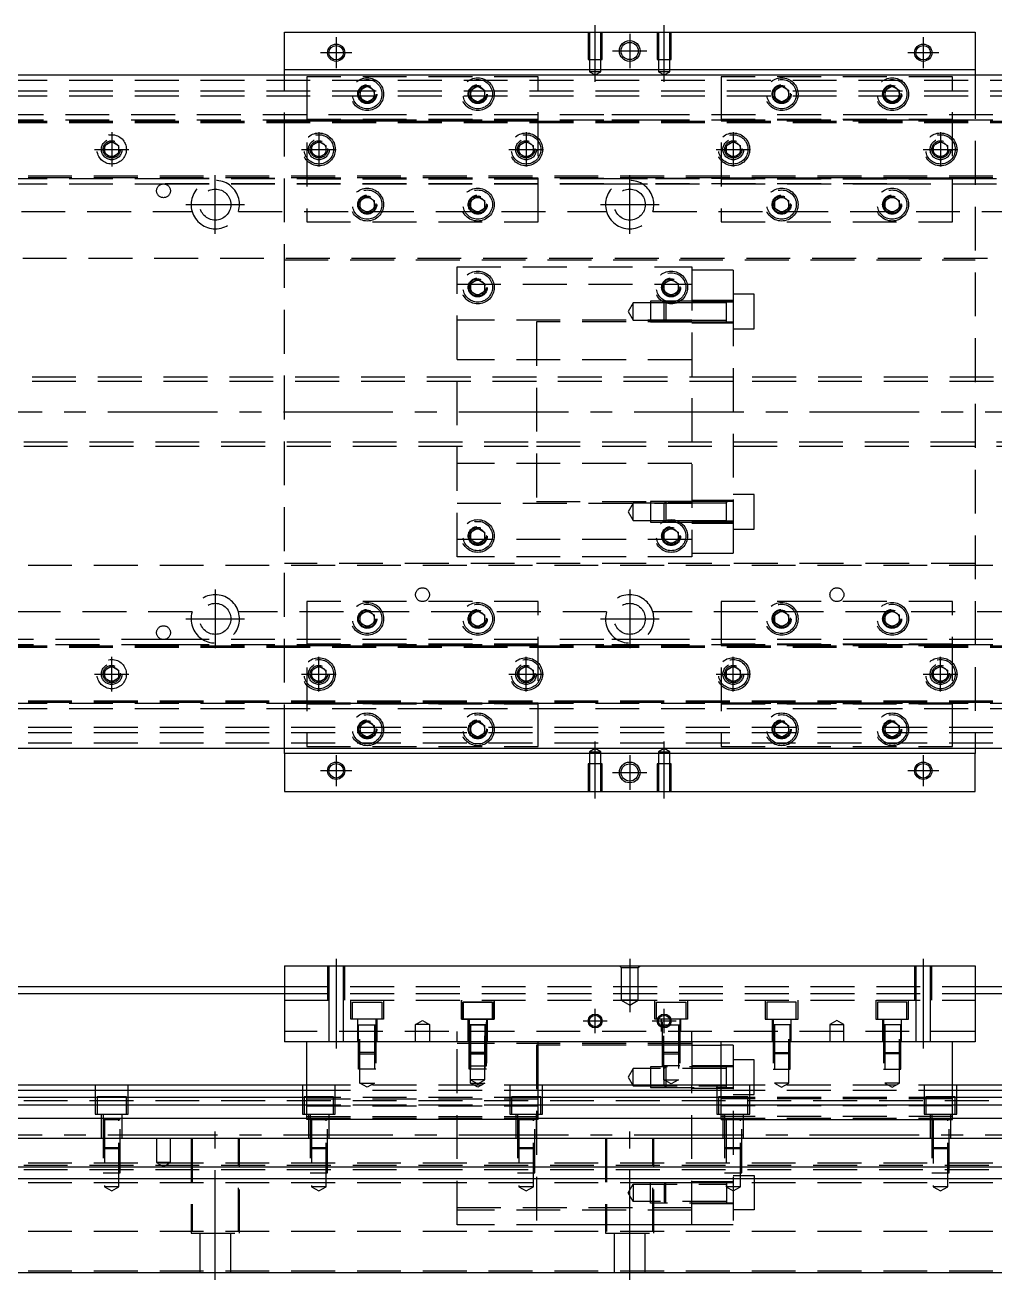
# Model space of a CAD drawing. Extents: x -29 to 1059, y -316 to 112.
# Drawn here: x 251.9 to 532.8, y -251.5 to 112 of the extents above; entities that cross this region are included whole.
import ezdxf

# ---------------------------------------------------------------- set-up
doc = ezdxf.new("R2010")
doc.units = 0
doc.linetypes.add('CENTER', pattern=[50.8, 31.75, -6.35, 6.35, -6.35])
doc.linetypes.add('DASHED', pattern=[19.05, 12.7, -6.35])
doc.layers.get('0').update_dxf_attribs({"linetype": 'CONTINUOUS'})
doc.layers.add('CENTER', color=1, linetype='CENTER')

msp = doc.modelspace()

# ---------------------------------------------------------------- linework, layer by layer
at = {"color": 7, "linetype": 'CONTINUOUS'}
for p, q in [((327, 99), (327, 110)), ((327, 110), (527, 110)), ((527, 110), (527, 99)), ((527, 99), (327, 99)), ((327, 97.5), (327, 99)), ((527, 99), (527, 97.5)), ((851, 97.5), (3, 97.5)), ((3, -97.5), (851, -97.5)), ((327, -99), (327, -97.5)), ((527, -97.5), (527, -99)), ((327, -99), (327, -110)), ((527, -99), (327, -99)), ((527, -110), (527, -99)), ((327, -110), (527, -110)), ((327, -160.49), (327, -182.49)), ((327, -160.49), (527, -160.49)), ((527, -160.49), (527, -182.49)), ((3, -166.49), (327, -166.49)), ((527, -166.49), (851, -166.49)), ((11, -168.49), (327, -168.49)), ((527, -168.49), (843, -168.49)), ((527, -182.49), (327, -182.49)), ((333.5, -204.99), (333.5, -182.49)), ((400.5, -204.99), (400.5, -182.49)), ((445, -182.49), (445, -194.99)), ((445, -183.49), (453.5, -183.49)), ((453.5, -204.99), (453.5, -182.49)), ((520.5, -204.99), (520.5, -182.49)), ((17, -194.99), (333.5, -194.99)), ((400.5, -194.99), (453.5, -194.99)), ((520.5, -194.99), (837, -194.99)), ((17, -196.529608), (333.5, -196.529608)), ((333.5, -198.61154), (17, -198.61154)), ((400.5, -196.529608), (453.5, -196.529608)), ((453.5, -198.61154), (400.5, -198.61154)), ((520.5, -196.529608), (837, -196.529608)), ((837, -198.61154), (520.5, -198.61154)), ((333.5, -200.826666), (17, -200.826666)), ((453.5, -200.826666), (400.5, -200.826666)), ((837, -200.826666), (520.5, -200.826666)), ((17, -204.671934), (333.5, -204.671934)), ((400.5, -204.99), (333.5, -204.99)), ((400.5, -204.671934), (453.5, -204.671934)), ((453.5, -204.99), (520.5, -204.99)), ((520.5, -204.671934), (837, -204.671934)), ((837, -210.49), (17, -210.49)), ((837, -218.79), (17, -218.79)), ((837, -222.19), (17, -222.19)), ((837, -249.49), (17, -249.49))]:
    msp.add_line(p, q, dxfattribs=at)
at = {"color": 3, "linetype": 'DASHED'}
for p, q in [((415.000006, 110), (415.000006, 102)), ((415.35, 110), (415.35, 102)), ((418.65, 102), (418.65, 110)), ((418.999994, 102), (418.999994, 110)), ((435.000006, 110), (435.000006, 102)), ((435.35, 110), (435.35, 102)), ((438.65, 102), (438.65, 110)), ((438.999994, 102), (438.999994, 110)), ((415.000006, 102), (418.999994, 102)), ((415.35, 102), (415.35, 98.5)), ((418.65, 98.5), (418.65, 102)), ((435.000006, 102), (438.999994, 102)), ((435.35, 102), (435.35, 98.5)), ((438.65, 98.5), (438.65, 102)), ((418.65, 98.5), (415.35, 98.5)), ((415.35, 98.5), (417, 97.547372)), ((417, 97.547372), (418.65, 98.5)), ((438.65, 98.5), (435.35, 98.5)), ((435.35, 98.5), (437, 97.547372)), ((437, 97.547372), (438.65, 98.5)), ((17, 96), (837, 96)), ((327, -97.5), (327, 97.5)), ((400.5, 97), (333.5, 97)), ((333.5, 97), (333.5, 55)), ((400.5, 55), (400.5, 97)), ((520.5, 97), (453.5, 97)), ((453.5, 97), (453.5, 55)), ((520.5, 55), (520.5, 97)), ((527, 97.5), (527, -97.5)), ((17, 93), (837, 93)), ((17, 91.5), (837, 91.5)), ((348.5, 92), (348.512884, 92.253488)), ((349, 93.1547), (351, 94.309402)), ((349, 90.8453), (349, 93.1547)), ((351, 94.309402), (353, 93.1547)), ((353, 93.1547), (353, 90.8453)), ((380.5, 92), (380.518502, 92.303588)), ((381, 93.1547), (383, 94.309402)), ((381, 90.8453), (381, 93.1547)), ((383, 94.309402), (385, 93.1547)), ((385, 93.1547), (385, 90.8453)), ((469, 93.1547), (471, 94.309402)), ((469, 90.8453), (469, 93.1547)), ((471, 94.309402), (473, 93.1547)), ((473, 93.1547), (473, 90.8453)), ((473.483582, 92.286038), (473.5, 92)), ((501, 93.1547), (503, 94.309402)), ((501, 90.8453), (501, 93.1547)), ((503, 94.309402), (505, 93.1547)), ((505, 93.1547), (505, 90.8453)), ((505.483582, 92.286038), (505.5, 92)), ((351, 89.690598), (349, 90.8453)), ((353, 90.8453), (351, 89.690598)), ((383, 89.690598), (381, 90.8453)), ((385, 90.8453), (383, 89.690598)), ((471, 89.690598), (469, 90.8453)), ((473, 90.8453), (471, 89.690598)), ((503, 89.690598), (501, 90.8453)), ((505, 90.8453), (503, 89.690598)), ((352.5, 86), (17, 86)), ((352.5, 84.460392), (17, 84.460392)), ((17, 84.204452), (837, 84.204452)), ((17, 84.2), (837, 84.2)), ((17, 83.8), (837, 83.8)), ((400.5, 84.643014), (333.5, 84.643014)), ((333.5, 84.6), (400.5, 84.6)), ((333.5, 84.3), (400.5, 84.3)), ((419.5, 86), (352.5, 86)), ((419.5, 86), (352.5, 86)), ((419.5, 84.460392), (352.5, 84.460392)), ((419.5, 84.460392), (352.5, 84.460392)), ((434.5, 86), (419.5, 86)), ((434.5, 84.460392), (419.5, 84.460392)), ((501.5, 86), (434.5, 86)), ((501.5, 86), (434.5, 86)), ((501.5, 84.460392), (434.5, 84.460392)), ((501.5, 84.460392), (434.5, 84.460392)), ((520.5, 84.643014), (453.5, 84.643014)), ((453.5, 84.6), (520.5, 84.6)), ((453.5, 84.3), (520.5, 84.3)), ((837, 86), (501.5, 86)), ((837, 84.460392), (501.5, 84.460392)), ((275, 77.1547), (277, 78.309402)), ((275, 74.8453), (275, 77.1547)), ((277, 78.309402), (279, 77.1547)), ((279, 77.1547), (279, 74.8453)), ((335, 77.1547), (337, 78.309402)), ((335, 74.8453), (335, 77.1547)), ((337, 78.309402), (339, 77.1547)), ((339, 77.1547), (339, 74.8453)), ((395, 77.1547), (397, 78.309402)), ((395, 74.8453), (395, 77.1547)), ((397, 78.309402), (399, 77.1547)), ((399, 77.1547), (399, 74.8453)), ((455, 77.1547), (457, 78.309402)), ((455, 74.8453), (455, 77.1547)), ((457, 78.309402), (459, 77.1547)), ((459, 77.1547), (459, 74.8453)), ((515, 77.1547), (517, 78.309402)), ((515, 74.8453), (515, 77.1547)), ((517, 78.309402), (519, 77.1547)), ((519, 77.1547), (519, 74.8453)), ((274.5, 76), (274.518502, 76.303588)), ((277, 73.690598), (275, 74.8453)), ((279, 74.8453), (277, 73.690598)), ((337, 73.690598), (335, 74.8453)), ((339, 74.8453), (337, 73.690598)), ((339.483582, 76.286038), (339.5, 76)), ((397, 73.690598), (395, 74.8453)), ((399, 74.8453), (397, 73.690598)), ((399.483582, 76.286038), (399.5, 76)), ((457, 73.690598), (455, 74.8453)), ((459, 74.8453), (457, 73.690598)), ((459.483582, 76.286038), (459.5, 76)), ((514.5, 76), (514.512884, 76.253488)), ((517, 73.690598), (515, 74.8453)), ((519, 74.8453), (517, 73.690598)), ((837, 68.2), (17, 68.2)), ((837, 67.8), (17, 67.8)), ((837, 67.795548), (17, 67.795548)), ((17, 67.539608), (292.5, 67.539608)), ((17, 66), (292.5, 66)), ((419.5, 67.539608), (292.5, 67.539608)), ((292.5, 67.539608), (419.5, 67.539608)), ((419.5, 66), (292.5, 66)), ((292.5, 66), (419.5, 66)), ((400.5, 67.7), (333.5, 67.7)), ((400.5, 67.4), (333.5, 67.4)), ((400.5, 67.356986), (333.5, 67.356986)), ((419.5, 67.539608), (434.5, 67.539608)), ((419.5, 66), (434.5, 66)), ((501.5, 67.539608), (434.5, 67.539608)), ((434.5, 67.539608), (501.5, 67.539608)), ((501.5, 66), (434.5, 66)), ((434.5, 66), (501.5, 66)), ((520.5, 67.7), (453.5, 67.7)), ((520.5, 67.4), (453.5, 67.4)), ((520.5, 67.356986), (453.5, 67.356986)), ((501.5, 67.539608), (837, 67.539608)), ((501.5, 66), (837, 66)), ((349, 61.1547), (351, 62.309402)), ((351, 62.309402), (353, 61.1547)), ((381, 61.1547), (383, 62.309402)), ((383, 62.309402), (385, 61.1547)), ((469, 61.1547), (471, 62.309402)), ((471, 62.309402), (473, 61.1547)), ((501, 61.1547), (503, 62.309402)), ((503, 62.309402), (505, 61.1547)), ((349, 58.8453), (349, 61.1547)), ((351, 57.690598), (349, 58.8453)), ((353, 58.8453), (351, 57.690598)), ((353, 61.1547), (353, 58.8453)), ((353.483582, 60.286038), (353.5, 60)), ((381, 58.8453), (381, 61.1547)), ((383, 57.690598), (381, 58.8453)), ((385, 58.8453), (383, 57.690598)), ((385, 61.1547), (385, 58.8453)), ((385.483582, 60.286038), (385.5, 60)), ((469, 58.8453), (469, 61.1547)), ((471, 57.690598), (469, 58.8453)), ((473, 58.8453), (471, 57.690598)), ((473, 61.1547), (473, 58.8453)), ((473.483582, 60.286038), (473.5, 60)), ((501, 58.8453), (501, 61.1547)), ((503, 57.690598), (501, 58.8453)), ((505, 58.8453), (503, 57.690598)), ((505, 61.1547), (505, 58.8453)), ((505.483582, 60.286038), (505.5, 60)), ((193.708204, 58), (300.291796, 58)), ((313.708204, 58), (420.291796, 58)), ((333.5, 55), (400.5, 55)), ((433.708204, 58), (540.291796, 58)), ((453.5, 55), (520.5, 55)), ((22.640312, 44.5), (837, 44.5)), ((327, 44), (527, 44)), ((377, 42), (445, 42)), ((377, -42), (377, 42)), ((445, 42), (445, -42)), ((457, 41), (445, 41)), ((457, 41), (457, 31.701734)), ((377, 37), (445, 37)), ((381, 37.1547), (383, 38.309402)), ((381, 34.8453), (381, 37.1547)), ((383, 38.309402), (385, 37.1547)), ((385, 37.1547), (385, 34.8453)), ((437, 37.1547), (439, 38.309402)), ((437, 34.8453), (437, 37.1547)), ((439, 38.309402), (441, 37.1547)), ((441, 37.1547), (441, 34.8453)), ((380.5, 36), (380.512884, 36.253488)), ((383, 33.690598), (381, 34.8453)), ((385, 34.8453), (383, 33.690598)), ((439, 33.690598), (437, 34.8453)), ((441, 34.8453), (439, 33.690598)), ((441.483582, 36.286038), (441.5, 36)), ((463, 34.011852), (457, 34.011852)), ((463, 24.011852), (463, 34.011852)), ((428, 31.511852), (426.556624, 29.011852)), ((428, 26.511852), (428, 31.511852)), ((433, 31.511852), (428, 31.511852)), ((433, 32.011846), (433, 26.011856)), ((437.49998, 32.011846), (433, 32.011846)), ((436.99998, 31.511852), (433, 31.511852)), ((437.5, 32.011852), (437, 31.511852)), ((437, 26.511852), (437, 31.511852)), ((445, 31.511852), (437, 31.511852)), ((445, 31.511852), (437, 31.511852)), ((437.5, 32.011852), (437.5, 26.011852)), ((445, 32.011852), (437.5, 32.011852)), ((445, 32.011846), (437.5, 32.011846)), ((457, 32.261852), (445, 32.261852)), ((457, 31.701734), (445, 31.701734)), ((455.005, 32.011852), (445.00002, 32.011852)), ((455, 31.511852), (445.00002, 31.511852)), ((457, 32.011852), (454.995, 32.011852)), ((455, 26.011846), (455, 32.011856)), ((457, 31.701734), (457, -31.701734)), ((445, 26.5), (377, 26.5)), ((400, 26), (400, -26)), ((445, 26), (400, 26)), ((426.556624, 29.011852), (428, 26.511852)), ((428, 26.511852), (433, 26.511852)), ((433, 26.511852), (436.99998, 26.511852)), ((433, 26.011856), (437.49998, 26.011856)), ((437, 26.511852), (445, 26.511852)), ((437, 26.511852), (445, 26.511852)), ((437, 26.511852), (437.5, 26.011852)), ((437.5, 26.011856), (445, 26.011856)), ((437.5, 26.011852), (445, 26.011852)), ((445, 25.761852), (457, 25.761852)), ((445.00002, 26.511852), (455, 26.511852)), ((445.00002, 26.011852), (455.005, 26.011852)), ((454.995, 26.011852), (457, 26.011852)), ((457, 24.011852), (463, 24.011852)), ((445, 15), (377, 15)), ((399.99998, 10), (42, 10)), ((399.99998, 8.75), (42, 8.75)), ((457, 10), (400, 10)), ((457, 9.999994), (400, 9.999994)), ((457, 8.75), (400, 8.75)), ((457, 8.75), (400, 8.75)), ((780.005, 10), (457.00002, 10)), ((780, 8.75), (457.00002, 8.75)), ((42, -8.75), (399.99998, -8.75)), ((42, -10), (399.99998, -10)), ((400, -8.75), (457, -8.75)), ((400, -8.75), (457, -8.75)), ((400, -9.999994), (457, -9.999994)), ((400, -10), (457, -10)), ((457.00002, -8.75), (780, -8.75)), ((457.00002, -10), (780.005, -10)), ((445, -15), (377, -15)), ((463, -24.011852), (457, -24.011852)), ((463, -34.011852), (463, -24.011852)), ((377, -26.5), (445, -26.5)), ((400, -26), (445, -26)), ((428, -26.511852), (426.556624, -29.011852)), ((426.556624, -29.011852), (428, -31.511852)), ((428, -31.511852), (428, -26.511852)), ((433, -26.511852), (428, -26.511852)), ((433, -26.011856), (433, -32.011846)), ((437.49998, -26.011856), (433, -26.011856)), ((436.99998, -26.511852), (433, -26.511852)), ((437.5, -26.011852), (437, -26.511852)), ((437, -31.511852), (437, -26.511852)), ((445, -26.511852), (437, -26.511852)), ((445, -26.511852), (437, -26.511852)), ((437.5, -26.011852), (437.5, -32.011852)), ((445, -26.011852), (437.5, -26.011852)), ((445, -26.011856), (437.5, -26.011856)), ((457, -25.761852), (445, -25.761852)), ((455.005, -26.011852), (445.00002, -26.011852)), ((455, -26.511852), (445.00002, -26.511852)), ((457, -26.011852), (454.995, -26.011852)), ((455, -32.010828), (455, -26.011846)), ((455, -26.361648), (455, -26.011852)), ((455, -26.011852), (455, -26.361648)), ((455, -31.662054), (455, -26.361648)), ((428, -31.511852), (433, -31.511852)), ((433, -31.511852), (436.99998, -31.511852)), ((433, -32.011846), (437.49998, -32.011846)), ((437, -31.511852), (445, -31.511852)), ((437, -31.511852), (445, -31.511852)), ((437, -31.511852), (437.5, -32.011852)), ((437.5, -32.011846), (445, -32.011846)), ((437.5, -32.011852), (445, -32.011852)), ((457, -31.701734), (445, -31.701734)), ((457, -31.701734), (445, -31.701734)), ((445, -32.261852), (457, -32.261852)), ((445.00002, -31.511852), (455, -31.511852)), ((445.00002, -32.011852), (455.005, -32.011852)), ((454.995, -32.011852), (457, -32.011852)), ((455, -32.011852), (455, -31.662054)), ((455, -31.662054), (455, -32.011852)), ((455, -32.011856), (455, -32.010828)), ((457, -31.701734), (457, -41)), ((381, -34.8453), (383, -33.690598)), ((381, -37.1547), (381, -34.8453)), ((383, -33.690598), (385, -34.8453)), ((385, -34.8453), (385, -37.1547)), ((385.483582, -35.713962), (385.5, -36)), ((437, -34.8453), (439, -33.690598)), ((437, -37.1547), (437, -34.8453)), ((439, -33.690598), (441, -34.8453)), ((441, -34.8453), (441, -37.1547)), ((441.483582, -35.713962), (441.5, -36)), ((457, -34.011852), (463, -34.011852)), ((445, -37), (377, -37)), ((383, -38.309402), (381, -37.1547)), ((385, -37.1547), (383, -38.309402)), ((439, -38.309402), (437, -37.1547)), ((441, -37.1547), (439, -38.309402)), ((445, -42), (377, -42)), ((445, -41), (457, -41)), ((837, -44.5), (22.640312, -44.5)), ((527, -44), (327, -44)), ((300.291796, -58), (193.708204, -58)), ((420.291796, -58), (313.708204, -58)), ((333.5, -55), (333.5, -97)), ((400.5, -55), (333.5, -55)), ((349, -58.8453), (351, -57.690598)), ((351, -57.690598), (353, -58.8453)), ((381, -58.8453), (383, -57.690598)), ((383, -57.690598), (385, -58.8453)), ((400.5, -97), (400.5, -55)), ((540.291796, -58), (433.708204, -58)), ((520.5, -55), (453.5, -55)), ((453.5, -55), (453.5, -97)), ((469, -58.8453), (471, -57.690598)), ((471, -57.690598), (473, -58.8453)), ((501, -58.8453), (503, -57.690598)), ((503, -57.690598), (505, -58.8453)), ((520.5, -97), (520.5, -55)), ((348.5, -60), (348.512884, -59.746512)), ((349, -61.1547), (349, -58.8453)), ((351, -62.309402), (349, -61.1547)), ((353, -61.1547), (351, -62.309402)), ((353, -58.8453), (353, -61.1547)), ((381, -61.1547), (381, -58.8453)), ((383, -62.309402), (381, -61.1547)), ((385, -61.1547), (383, -62.309402)), ((385, -58.8453), (385, -61.1547)), ((385.483582, -59.713962), (385.5, -60)), ((469, -61.1547), (469, -58.8453)), ((471, -62.309402), (469, -61.1547)), ((473, -61.1547), (471, -62.309402)), ((473, -58.8453), (473, -61.1547)), ((473.483582, -59.713962), (473.5, -60)), ((500.5, -60), (500.512884, -59.746512)), ((501, -61.1547), (501, -58.8453)), ((503, -62.309402), (501, -61.1547)), ((505, -61.1547), (503, -62.309402)), ((505, -58.8453), (505, -61.1547)), ((292.5, -66), (17, -66)), ((292.5, -67.539608), (17, -67.539608)), ((17, -67.795548), (837, -67.795548)), ((17, -67.8), (837, -67.8)), ((17, -68.2), (837, -68.2)), ((419.5, -66), (292.5, -66)), ((419.5, -66), (292.5, -66)), ((419.5, -67.539608), (292.5, -67.539608)), ((419.5, -67.539608), (292.5, -67.539608)), ((400.5, -67.356986), (333.5, -67.356986)), ((333.5, -67.4), (400.5, -67.4)), ((333.5, -67.7), (400.5, -67.7)), ((434.5, -66), (419.5, -66)), ((434.5, -67.539608), (419.5, -67.539608)), ((501.5, -66), (434.5, -66)), ((501.5, -66), (434.5, -66)), ((501.5, -67.539608), (434.5, -67.539608)), ((501.5, -67.539608), (434.5, -67.539608)), ((520.5, -67.356986), (453.5, -67.356986)), ((453.5, -67.4), (520.5, -67.4)), ((453.5, -67.7), (520.5, -67.7)), ((837, -66), (501.5, -66)), ((837, -67.539608), (501.5, -67.539608)), ((275, -74.8453), (277, -73.690598)), ((275, -77.1547), (275, -74.8453)), ((277, -73.690598), (279, -74.8453)), ((279, -74.8453), (279, -77.1547)), ((279.483582, -75.713962), (279.5, -76)), ((334.5, -76), (334.512884, -75.746512)), ((335, -74.8453), (337, -73.690598)), ((335, -77.1547), (335, -74.8453)), ((337, -73.690598), (339, -74.8453)), ((339, -74.8453), (339, -77.1547)), ((395, -74.8453), (397, -73.690598)), ((395, -77.1547), (395, -74.8453)), ((397, -73.690598), (399, -74.8453)), ((399, -74.8453), (399, -77.1547)), ((399.483582, -75.713962), (399.5, -76)), ((454.5, -76), (454.518502, -75.696412)), ((455, -74.8453), (457, -73.690598)), ((455, -77.1547), (455, -74.8453)), ((457, -73.690598), (459, -74.8453)), ((459, -74.8453), (459, -77.1547)), ((515, -74.8453), (517, -73.690598)), ((515, -77.1547), (515, -74.8453)), ((517, -73.690598), (519, -74.8453)), ((519, -74.8453), (519, -77.1547)), ((519.483582, -75.713962), (519.5, -76)), ((277, -78.309402), (275, -77.1547)), ((279, -77.1547), (277, -78.309402)), ((337, -78.309402), (335, -77.1547)), ((339, -77.1547), (337, -78.309402)), ((397, -78.309402), (395, -77.1547)), ((399, -77.1547), (397, -78.309402)), ((457, -78.309402), (455, -77.1547)), ((459, -77.1547), (457, -78.309402)), ((517, -78.309402), (515, -77.1547)), ((519, -77.1547), (517, -78.309402)), ((837, -83.8), (17, -83.8)), ((837, -84.2), (17, -84.2)), ((837, -84.204452), (17, -84.204452)), ((17, -84.460392), (837, -84.460392)), ((17, -86), (837, -86)), ((333.5, -84.3), (400.5, -84.3)), ((333.5, -84.6), (400.5, -84.6)), ((400.5, -84.643014), (333.5, -84.643014)), ((453.5, -84.3), (520.5, -84.3)), ((453.5, -84.6), (520.5, -84.6)), ((520.5, -84.643014), (453.5, -84.643014)), ((349, -90.8453), (351, -89.690598)), ((349, -93.1547), (349, -90.8453)), ((351, -89.690598), (353, -90.8453)), ((353, -90.8453), (353, -93.1547)), ((381, -90.8453), (383, -89.690598)), ((381, -93.1547), (381, -90.8453)), ((383, -89.690598), (385, -90.8453)), ((385, -90.8453), (385, -93.1547)), ((469, -90.8453), (471, -89.690598)), ((469, -93.1547), (469, -90.8453)), ((471, -89.690598), (473, -90.8453)), ((473, -90.8453), (473, -93.1547)), ((501, -90.8453), (503, -89.690598)), ((501, -93.1547), (501, -90.8453)), ((503, -89.690598), (505, -90.8453)), ((505, -90.8453), (505, -93.1547)), ((837, -91.5), (17, -91.5)), ((837, -93), (17, -93)), ((351, -94.309402), (349, -93.1547)), ((353, -93.1547), (351, -94.309402)), ((353.483582, -91.713962), (353.5, -92)), ((383, -94.309402), (381, -93.1547)), ((385, -93.1547), (383, -94.309402)), ((385.483582, -91.713962), (385.5, -92)), ((468.5, -92), (468.518502, -91.696412)), ((471, -94.309402), (469, -93.1547)), ((473, -93.1547), (471, -94.309402)), ((500.5, -92), (500.512884, -91.746512)), ((503, -94.309402), (501, -93.1547)), ((505, -93.1547), (503, -94.309402)), ((837, -96), (17, -96)), ((333.5, -97), (400.5, -97)), ((417, -97.547372), (415.35, -98.5)), ((418.65, -98.5), (417, -97.547372)), ((437, -97.547372), (435.35, -98.5)), ((438.65, -98.5), (437, -97.547372)), ((453.5, -97), (520.5, -97)), ((415.35, -98.5), (417, -98.5)), ((415.35, -98.5), (415.35, -102)), ((417, -98.5), (418.65, -98.5)), ((418.65, -102), (418.65, -98.5)), ((435.35, -98.5), (437, -98.5)), ((435.35, -98.5), (435.35, -102)), ((437, -98.5), (438.65, -98.5)), ((438.65, -102), (438.65, -98.5)), ((418.999994, -102), (415.000006, -102)), ((415.000006, -102), (415.000006, -110)), ((415.35, -102), (415.35, -110)), ((418.65, -110), (418.65, -102)), ((418.999994, -110), (418.999994, -102)), ((438.999994, -102), (435.000006, -102)), ((435.000006, -102), (435.000006, -110)), ((435.35, -102), (435.35, -110)), ((438.65, -110), (438.65, -102)), ((438.999994, -110), (438.999994, -102)), ((339.500006, -160.49), (339.500006, -170.49)), ((339.9, -160.49), (339.9, -170.49)), ((344.1, -170.49), (344.1, -160.49)), ((344.499994, -170.49), (344.499994, -160.49)), ((424.5, -160.99), (424, -160.49)), ((424.5, -160.99), (424.5, -170.49)), ((424.5, -160.99), (429.5, -160.99)), ((429.5, -160.99), (430, -160.49)), ((429.5, -170.49), (429.5, -160.99)), ((509.500006, -160.49), (509.500006, -170.49)), ((509.9, -160.49), (509.9, -170.49)), ((514.1, -170.49), (514.1, -160.49)), ((514.499994, -170.49), (514.499994, -160.49)), ((327, -166.49), (527, -166.49)), ((327, -168.49), (527, -168.49)), ((327, -170.49), (527, -170.49)), ((339.9, -170.49), (339.9, -182.49)), ((344.1, -182.49), (344.1, -170.49)), ((346.25, -175.99), (346.25, -170.49)), ((355.75, -170.49), (355.75, -175.99)), ((378.25, -170.49), (378.25, -175.99)), ((378.25, -175.99), (378.25, -170.49)), ((387.75, -175.99), (387.75, -170.49)), ((387.75, -170.49), (387.75, -175.99)), ((429.5, -170.49), (424.5, -170.49)), ((424.5, -170.49), (427, -171.933376)), ((427, -171.933376), (429.5, -170.49)), ((434.25, -175.99), (434.25, -170.49)), ((443.75, -170.49), (443.75, -175.99)), ((466.25, -170.49), (466.25, -175.99)), ((475.75, -175.99), (475.75, -170.49)), ((498.25, -170.49), (498.25, -175.99)), ((507.75, -175.99), (507.75, -170.49)), ((509.9, -170.49), (509.9, -182.49)), ((514.1, -182.49), (514.1, -170.49)), ((346.75, -170.99), (355.25, -170.99)), ((346.75, -175.99), (346.75, -170.99)), ((355.25, -170.99), (355.25, -175.99)), ((387.25, -170.99), (378.75, -170.99)), ((378.75, -170.99), (378.75, -175.99)), ((378.75, -170.99), (387.25, -170.99)), ((378.75, -175.99), (378.75, -170.99)), ((387.25, -175.99), (387.25, -170.99)), ((387.25, -170.99), (387.25, -175.99)), ((434.75, -170.99), (443.25, -170.99)), ((434.75, -175.99), (434.75, -170.99)), ((443.25, -170.99), (443.25, -175.99)), ((475.25, -170.99), (466.75, -170.99)), ((466.75, -170.99), (466.75, -175.99)), ((475.25, -175.99), (475.25, -170.99)), ((507.25, -170.99), (498.75, -170.99)), ((498.75, -170.99), (498.75, -175.99)), ((507.25, -175.99), (507.25, -170.99)), ((355.75, -175.99), (346.25, -175.99)), ((348.25, -182.49), (348.25, -175.99)), ((348.499994, -177.59), (353.500006, -177.59)), ((348.500006, -190.49), (348.500006, -175.99)), ((348.9, -194.49), (348.9, -177.59)), ((353.1, -177.59), (353.1, -194.49)), ((353.499994, -175.99), (353.499994, -190.49)), ((353.75, -175.99), (353.75, -182.49)), ((365, -177.49), (367, -176.3353)), ((367, -177.49), (365, -177.49)), ((365, -182.49), (365, -177.49)), ((367, -176.3353), (369, -177.49)), ((369, -177.49), (367, -177.49)), ((369, -177.49), (369, -182.49)), ((378.25, -175.99), (387.75, -175.99)), ((387.75, -175.99), (378.25, -175.99)), ((380.25, -175.99), (380.25, -179.49)), ((380.25, -182.49), (380.25, -175.99)), ((385.500006, -177.59), (380.499994, -177.59)), ((385.500006, -177.59), (380.499994, -177.59)), ((380.499994, -177.59), (385.500006, -177.59)), ((380.500006, -175.99), (380.500006, -189.49)), ((380.500006, -190.49), (380.500006, -175.99)), ((380.9, -177.59), (380.9, -193.49)), ((380.9, -194.49), (380.9, -177.59)), ((385.1, -193.49), (385.1, -177.59)), ((385.1, -177.59), (385.1, -194.49)), ((385.499994, -189.49), (385.499994, -175.99)), ((385.499994, -175.99), (385.499994, -190.49)), ((385.75, -179.49), (385.75, -175.99)), ((385.75, -175.99), (385.75, -182.49)), ((443.75, -175.99), (434.25, -175.99)), ((436.25, -179.49), (436.25, -175.99)), ((436.499994, -177.59), (441.500006, -177.59)), ((436.499994, -177.59), (441.500006, -177.59)), ((436.500006, -189.49), (436.500006, -175.99)), ((436.9, -193.49), (436.9, -177.59)), ((441.1, -177.59), (441.1, -193.49)), ((441.499994, -175.99), (441.499994, -189.49)), ((441.75, -175.99), (441.75, -179.49)), ((466.25, -175.99), (475.75, -175.99)), ((468.25, -175.99), (468.25, -182.49)), ((473.500006, -177.59), (468.499994, -177.59)), ((468.500006, -175.99), (468.500006, -190.49)), ((468.9, -177.59), (468.9, -194.49)), ((473.1, -194.49), (473.1, -177.59)), ((473.499994, -190.49), (473.499994, -175.99)), ((473.75, -182.49), (473.75, -175.99)), ((487, -176.3353), (485, -177.49)), ((485, -177.49), (487, -177.49)), ((485, -177.49), (485, -182.49)), ((489, -177.49), (487, -176.3353)), ((487, -177.49), (489, -177.49)), ((489, -182.49), (489, -177.49)), ((498.25, -175.99), (507.75, -175.99)), ((500.25, -175.99), (500.25, -182.49)), ((505.500006, -177.59), (500.499994, -177.59)), ((500.500006, -175.99), (500.500006, -190.49)), ((500.9, -177.59), (500.9, -194.49)), ((505.1, -194.49), (505.1, -177.59)), ((505.499994, -190.49), (505.499994, -175.99)), ((505.75, -182.49), (505.75, -175.99)), ((527, -179.49), (327, -179.49)), ((377, -182.49), (377, -179.49)), ((445, -182.49), (445, -179.49)), ((377, -235.49), (377, -182.49)), ((445, -182.99), (377, -182.99)), ((400, -183.49), (400, -235.49)), ((445, -183.49), (400, -183.49)), ((457, -183.49), (453.5, -183.49)), ((457, -183.49), (457, -235.49)), ((353.5, -185.59), (348.5, -185.59)), ((348.9, -185.99), (348.5, -185.59)), ((348.9, -185.99), (353.1, -185.99)), ((353.5, -185.59), (353.1, -185.99)), ((380.5, -185.59), (385.5, -185.59)), ((380.5, -185.59), (380.9, -185.99)), ((385.5, -185.59), (380.5, -185.59)), ((380.9, -185.99), (380.5, -185.59)), ((385.1, -185.99), (380.9, -185.99)), ((380.9, -185.99), (385.1, -185.99)), ((385.1, -185.99), (385.5, -185.59)), ((385.5, -185.59), (385.1, -185.99)), ((441.5, -185.59), (436.5, -185.59)), ((436.9, -185.99), (436.5, -185.59)), ((436.9, -185.99), (441.1, -185.99)), ((441.5, -185.59), (441.1, -185.99)), ((463, -187.74), (457, -187.74)), ((463, -197.74), (463, -187.74)), ((468.5, -185.59), (473.5, -185.59)), ((468.5, -185.59), (468.9, -185.99)), ((473.1, -185.99), (468.9, -185.99)), ((473.1, -185.99), (473.5, -185.59)), ((500.5, -185.59), (505.5, -185.59)), ((500.5, -185.59), (500.9, -185.99)), ((505.1, -185.99), (500.9, -185.99)), ((505.1, -185.99), (505.5, -185.59)), ((353.499994, -190.49), (348.500006, -190.49)), ((380.500006, -189.49), (385.499994, -189.49)), ((385.499994, -190.49), (380.500006, -190.49)), ((428, -190.24), (426.556624, -192.74)), ((428, -195.24), (428, -190.24)), ((455, -190.24), (428, -190.24)), ((433, -189.740006), (433, -195.739994)), ((457, -189.740006), (433, -189.740006)), ((441.499994, -189.49), (436.500006, -189.49)), ((437.5, -189.74), (437, -190.24)), ((437, -195.24), (437, -190.24)), ((437.5, -189.74), (437.5, -195.74)), ((457, -189.49), (445, -189.49)), ((455, -195.740006), (455, -189.739994)), ((468.500006, -190.49), (473.499994, -190.49)), ((500.500006, -190.49), (505.499994, -190.49)), ((272.25, -194.99), (272.25, -203.49)), ((281.75, -203.49), (281.75, -194.99)), ((332.25, -194.99), (332.25, -203.49)), ((333.5, -194.99), (400.5, -194.99)), ((341.75, -203.49), (341.75, -194.99)), ((348.9, -194.49), (353.1, -194.49)), ((351, -195.702436), (348.9, -194.49)), ((353.1, -194.49), (351, -195.702436)), ((385.1, -193.49), (380.9, -193.49)), ((380.9, -193.49), (383, -194.702436)), ((380.9, -194.49), (385.1, -194.49)), ((383, -195.702436), (380.9, -194.49)), ((383, -194.702436), (385.1, -193.49)), ((385.1, -194.49), (383, -195.702436)), ((392.25, -194.99), (392.25, -203.49)), ((401.75, -203.49), (401.75, -194.99)), ((426.556624, -192.74), (428, -195.24)), ((428, -195.24), (455, -195.24)), ((433, -195.739994), (457, -195.739994)), ((436.9, -193.49), (441.1, -193.49)), ((439, -194.702436), (436.9, -193.49)), ((437, -195.24), (437.5, -195.74)), ((441.1, -193.49), (439, -194.702436)), ((445, -235.49), (445, -194.99)), ((445, -195.99), (457, -195.99)), ((452.25, -194.99), (452.25, -203.49)), ((453.5, -194.99), (520.5, -194.99)), ((461.75, -203.49), (461.75, -194.99)), ((473.1, -194.49), (468.9, -194.49)), ((468.9, -194.49), (471, -195.702436)), ((471, -195.702436), (473.1, -194.49)), ((505.1, -194.49), (500.9, -194.49)), ((500.9, -194.49), (503, -195.702436)), ((503, -195.702436), (505.1, -194.49)), ((512.25, -194.99), (512.25, -203.49)), ((521.75, -203.49), (521.75, -194.99)), ((42, -199.489994), (780, -199.489994)), ((281.25, -198.49), (272.75, -198.49)), ((272.75, -198.49), (272.75, -203.49)), ((281.25, -203.49), (281.25, -198.49)), ((341.25, -198.49), (332.75, -198.49)), ((332.75, -198.49), (332.75, -203.49)), ((333.5, -196.529608), (400.5, -196.529608)), ((400.5, -198.61154), (333.5, -198.61154)), ((333.5, -199.01668), (400.5, -199.01668)), ((341.25, -203.49), (341.25, -198.49)), ((401.25, -198.49), (392.75, -198.49)), ((392.75, -198.49), (392.75, -203.49)), ((401.25, -203.49), (401.25, -198.49)), ((461.25, -198.49), (452.75, -198.49)), ((452.75, -198.49), (452.75, -203.49)), ((453.5, -196.529608), (520.5, -196.529608)), ((520.5, -198.61154), (453.5, -198.61154)), ((520.5, -199.01668), (453.5, -199.01668)), ((457, -197.74), (463, -197.74)), ((461.25, -203.49), (461.25, -198.49)), ((521.25, -198.49), (512.75, -198.49)), ((512.75, -198.49), (512.75, -203.49)), ((521.25, -203.49), (521.25, -198.49)), ((42, -200.739994), (780, -200.739994)), ((272.25, -203.49), (281.75, -203.49)), ((274, -203.49), (274, -210.49)), ((274.500006, -203.49), (274.500006, -220.49)), ((279.499994, -220.49), (279.499994, -203.49)), ((280, -210.49), (280, -203.49)), ((332.25, -203.49), (341.75, -203.49)), ((400.5, -200.826666), (333.5, -200.826666)), ((333.5, -201.07), (400.5, -201.07)), ((334, -203.49), (334, -210.49)), ((334.500006, -203.49), (334.500006, -220.49)), ((339.499994, -220.49), (339.499994, -203.49)), ((340, -210.49), (340, -203.49)), ((392.25, -203.49), (401.75, -203.49)), ((394, -203.49), (394, -210.49)), ((394.500006, -203.49), (394.500006, -220.49)), ((399.499994, -220.49), (399.499994, -203.49)), ((400, -210.49), (400, -203.49)), ((452.25, -203.49), (461.75, -203.49)), ((520.5, -200.826666), (453.5, -200.826666)), ((520.5, -201.07), (453.5, -201.07)), ((454, -203.49), (454, -210.49)), ((454.500006, -203.49), (454.500006, -220.49)), ((459.499994, -220.49), (459.499994, -203.49)), ((460, -210.49), (460, -203.49)), ((512.25, -203.49), (521.75, -203.49)), ((514, -203.49), (514, -210.49)), ((514.500006, -203.49), (514.500006, -220.49)), ((519.499994, -220.49), (519.499994, -203.49)), ((520, -210.49), (520, -203.49)), ((279.500006, -205.09), (274.499994, -205.09)), ((274.9, -205.09), (274.9, -224.49)), ((279.1, -224.49), (279.1, -205.09)), ((333.5, -204.167372), (400.5, -204.167372)), ((333.5, -204.671934), (400.5, -204.671934)), ((339.500006, -205.09), (334.499994, -205.09)), ((334.9, -205.09), (334.9, -224.49)), ((339.1, -224.49), (339.1, -205.09)), ((399.500006, -205.09), (394.499994, -205.09)), ((394.9, -205.09), (394.9, -224.49)), ((399.1, -224.49), (399.1, -205.09)), ((520.5, -204.167372), (453.5, -204.167372)), ((453.5, -204.671934), (520.5, -204.671934)), ((459.500006, -205.09), (454.499994, -205.09)), ((454.9, -205.09), (454.9, -224.49)), ((459.1, -224.49), (459.1, -205.09)), ((519.500006, -205.09), (514.499994, -205.09)), ((514.9, -205.09), (514.9, -224.49)), ((519.1, -224.49), (519.1, -205.09)), ((290, -210.49), (290, -217.49)), ((294, -217.49), (294, -210.49)), ((300, -210.49), (300, -237.99)), ((300.291796, -210.49), (300.291796, -237.49)), ((313.708204, -237.49), (313.708204, -210.49)), ((314, -237.99), (314, -210.49)), ((420, -210.49), (420, -237.99)), ((420.291796, -210.49), (420.291796, -237.49)), ((433.708204, -237.49), (433.708204, -210.49)), ((434, -237.99), (434, -210.49)), ((274.5, -213.09), (279.5, -213.09)), ((274.5, -213.09), (274.9, -213.49)), ((279.1, -213.49), (274.9, -213.49)), ((279.1, -213.49), (279.5, -213.09)), ((334.5, -213.09), (339.5, -213.09)), ((334.5, -213.09), (334.9, -213.49)), ((339.1, -213.49), (334.9, -213.49)), ((339.1, -213.49), (339.5, -213.09)), ((394.5, -213.09), (399.5, -213.09)), ((394.5, -213.09), (394.9, -213.49)), ((399.1, -213.49), (394.9, -213.49)), ((399.1, -213.49), (399.5, -213.09)), ((454.5, -213.09), (459.5, -213.09)), ((454.5, -213.09), (454.9, -213.49)), ((459.1, -213.49), (454.9, -213.49)), ((459.1, -213.49), (459.5, -213.09)), ((514.5, -213.09), (519.5, -213.09)), ((514.5, -213.09), (514.9, -213.49)), ((519.1, -213.49), (514.9, -213.49)), ((519.1, -213.49), (519.5, -213.09)), ((837, -217.64), (17, -217.64)), ((294, -217.49), (290, -217.49)), ((290, -217.49), (292, -218.6447)), ((292, -218.6447), (294, -217.49)), ((42, -218.24), (780, -218.24)), ((42, -219.49), (780, -219.49)), ((274.500006, -220.49), (279.499994, -220.49)), ((334.500006, -220.49), (339.499994, -220.49)), ((394.500006, -220.49), (399.499994, -220.49)), ((454.500006, -220.49), (459.499994, -220.49)), ((457, -221.24), (463, -221.24)), ((463, -221.24), (463, -231.24)), ((514.500006, -220.49), (519.499994, -220.49)), ((837, -223.34), (17, -223.34)), ((279.1, -224.49), (274.9, -224.49)), ((274.9, -224.49), (277, -225.702436)), ((277, -225.702436), (279.1, -224.49)), ((339.1, -224.49), (334.9, -224.49)), ((334.9, -224.49), (337, -225.702436)), ((337, -225.702436), (339.1, -224.49)), ((399.1, -224.49), (394.9, -224.49)), ((394.9, -224.49), (397, -225.702436)), ((397, -225.702436), (399.1, -224.49)), ((426.556624, -226.24), (428, -223.74)), ((428, -223.74), (428, -228.74)), ((428, -223.74), (455, -223.74)), ((433, -229.239994), (433, -223.240006)), ((433, -223.240006), (457, -223.240006)), ((437, -223.74), (437.5, -223.24)), ((437, -223.74), (437, -228.74)), ((437.5, -229.24), (437.5, -223.24)), ((445, -222.99), (457, -222.99)), ((459.1, -224.49), (454.9, -224.49)), ((454.9, -224.49), (457, -225.702436)), ((455, -223.239994), (455, -229.240006)), ((457, -225.702436), (459.1, -224.49)), ((519.1, -224.49), (514.9, -224.49)), ((514.9, -224.49), (517, -225.702436)), ((517, -225.702436), (519.1, -224.49)), ((428, -228.74), (426.556624, -226.24)), ((455, -228.74), (428, -228.74)), ((437.5, -229.24), (437, -228.74)), ((377, -230.49), (445, -230.49)), ((445, -231.336052), (377, -231.336052)), ((457, -229.239994), (433, -229.239994)), ((457, -229.49), (445, -229.49)), ((463, -231.24), (457, -231.24)), ((445, -235.49), (377, -235.49)), ((457, -235.49), (400, -235.49)), ((837, -237.49), (17, -237.49)), ((300, -237.99), (314, -237.99)), ((302.5, -237.99), (302.5, -249.49)), ((311.5, -249.49), (311.5, -237.99)), ((420, -237.99), (434, -237.99)), ((422.5, -237.99), (422.5, -249.49)), ((431.5, -249.49), (431.5, -237.99)), ((837, -248.99), (17, -248.99))]:
    msp.add_line(p, q, dxfattribs=at)
at = {"color": 3, "linetype": 'CONTINUOUS'}
for centre, radius in [((342, 104), 2.5), ((512, 104), 2.5), ((342, -104), 2.5), ((512, -104), 2.5), ((417, -176.49), 2), ((437, -176.49), 2)]:
    msp.add_circle(centre, radius, dxfattribs=at)
at = {"color": 7, "linetype": 'CONTINUOUS'}
for centre, radius in [((342, 104), 2.1), ((427, 104.5), 3), ((427, 104.5), 2.5), ((512, 104), 2.1), ((427, -104.5), 3), ((342, -104), 2.1), ((427, -104.5), 2.5), ((512, -104), 2.1), ((417, -176.49), 1.65), ((437, -176.49), 1.65)]:
    msp.add_circle(centre, radius, dxfattribs=at)
at = {"color": 3, "linetype": 'DASHED'}
for centre, radius in [((351, 92), 4.75), ((351, 92), 4.25), ((351, 92), 2.75), ((383, 92), 4.75), ((383, 92), 4.25), ((383, 92), 2.75), ((471, 92), 4.75), ((471, 92), 4.25), ((471, 92), 2.75), ((503, 92), 4.75), ((503, 92), 4.25), ((503, 92), 2.75), ((351, 92), 2.5), ((383, 92), 2.5), ((471, 92), 2.5), ((503, 92), 2.5), ((277, 76), 4.25), ((337, 76), 4.75), ((337, 76), 4.25), ((397, 76), 4.75), ((397, 76), 4.25), ((457, 76), 4.75), ((457, 76), 4.25), ((517, 76), 4.75), ((517, 76), 4.25), ((277, 76), 3), ((277, 76), 2.5), ((277, 76), 2.1), ((337, 76), 3), ((337, 76), 2.5), ((337, 76), 2.1), ((397, 76), 3), ((397, 76), 2.5), ((397, 76), 2.1), ((457, 76), 3), ((457, 76), 2.5), ((457, 76), 2.1), ((517, 76), 3), ((517, 76), 2.5), ((517, 76), 2.1), ((292, 64), 2), ((307, 60), 4.5), ((351, 60), 4.75), ((351, 60), 4.25), ((351, 60), 2.75), ((351, 60), 2.5), ((351, 60), 2.1), ((383, 60), 4.75), ((383, 60), 4.25), ((383, 60), 2.75), ((383, 60), 2.5), ((383, 60), 2.1), ((427, 60), 4.5), ((471, 60), 4.75), ((471, 60), 4.25), ((471, 60), 2.75), ((471, 60), 2.5), ((471, 60), 2.1), ((503, 60), 4.75), ((503, 60), 4.25), ((503, 60), 2.75), ((503, 60), 2.5), ((503, 60), 2.1), ((383, 36), 4.75), ((383, 36), 4.25), ((439, 36), 4.75), ((439, 36), 4.25), ((383, 36), 2.75), ((383, 36), 2.5), ((383, 36), 2.1), ((439, 36), 2.75), ((439, 36), 2.5), ((439, 36), 2.1), ((383, -36), 4.75), ((383, -36), 4.25), ((439, -36), 4.75), ((439, -36), 4.25), ((383, -36), 2.75), ((383, -36), 2.5), ((383, -36), 2.1), ((439, -36), 2.75), ((439, -36), 2.5), ((439, -36), 2.1), ((367, -53), 2), ((487, -53), 2), ((307, -60), 4.5), ((351, -60), 4.75), ((351, -60), 4.25), ((351, -60), 2.75), ((351, -60), 2.5), ((351, -60), 2.1), ((383, -60), 4.75), ((383, -60), 4.25), ((383, -60), 2.75), ((383, -60), 2.5), ((383, -60), 2.1), ((427, -60), 4.5), ((471, -60), 4.75), ((471, -60), 4.25), ((471, -60), 2.75), ((471, -60), 2.5), ((471, -60), 2.1), ((503, -60), 4.75), ((503, -60), 4.25), ((503, -60), 2.75), ((503, -60), 2.5), ((503, -60), 2.1), ((292, -64), 2), ((277, -76), 4.25), ((337, -76), 4.75), ((337, -76), 4.25), ((397, -76), 4.75), ((397, -76), 4.25), ((457, -76), 4.75), ((457, -76), 4.25), ((517, -76), 4.75), ((517, -76), 4.25), ((277, -76), 3), ((277, -76), 2.5), ((277, -76), 2.1), ((337, -76), 3), ((337, -76), 2.5), ((337, -76), 2.1), ((397, -76), 3), ((397, -76), 2.5), ((397, -76), 2.1), ((457, -76), 3), ((457, -76), 2.5), ((457, -76), 2.1), ((517, -76), 3), ((517, -76), 2.5), ((517, -76), 2.1), ((351, -92), 4.75), ((351, -92), 4.25), ((351, -92), 2.75), ((351, -92), 2.5), ((383, -92), 4.75), ((383, -92), 4.25), ((383, -92), 2.75), ((383, -92), 2.5), ((471, -92), 4.75), ((471, -92), 4.25), ((471, -92), 2.75), ((471, -92), 2.5), ((503, -92), 4.75), ((503, -92), 4.25), ((503, -92), 2.75), ((503, -92), 2.5)]:
    msp.add_circle(centre, radius, dxfattribs=at)
for centre, radius, start, end in [((351, 92), 2.1, 162.24721, 180), ((351, 92), 2.1, 180, 197.75279), ((351, 92), 2.1, 137.75279, 162.24721), ((351, 92), 2.1, 197.75279, 222.24721), ((351, 92), 2.1, 102.24721, 137.75279), ((351, 92), 2.1, 77.75279, 102.24721), ((351, 92), 2.1, 42.24721, 77.75279), ((351, 92), 2.1, 17.75279, 42.24721), ((351, 92), 2.1, 317.75279, 342.24721), ((351, 92), 2.1, 342.24721, 17.75279), ((383, 92), 2.1, 162.24721, 180), ((383, 92), 2.1, 180, 197.75279), ((383, 92), 2.1, 137.75279, 162.24721), ((383, 92), 2.1, 197.75279, 222.24721), ((383, 92), 2.1, 102.24721, 137.75279), ((383, 92), 2.1, 77.75279, 102.24721), ((383, 92), 2.1, 42.24721, 77.75279), ((383, 92), 2.1, 17.75279, 42.24721), ((383, 92), 2.1, 317.75279, 342.24721), ((383, 92), 2.1, 342.24721, 17.75279), ((471, 92), 2.1, 162.24721, 180), ((471, 92), 2.1, 180, 197.75279), ((471, 92), 2.1, 137.75279, 162.24721), ((471, 92), 2.1, 197.75279, 222.24721), ((471, 92), 2.1, 102.24721, 137.75279), ((471, 92), 2.1, 77.75279, 102.24721), ((471, 92), 2.1, 42.24721, 77.75279), ((471, 92), 2.1, 17.75279, 42.24721), ((471, 92), 2.1, 317.75279, 342.24721), ((471, 92), 2.1, 342.24721, 17.75279), ((503, 92), 2.1, 162.24721, 180), ((503, 92), 2.1, 180, 197.75279), ((503, 92), 2.1, 137.75279, 162.24721), ((503, 92), 2.1, 197.75279, 222.24721), ((503, 92), 2.1, 102.24721, 137.75279), ((503, 92), 2.1, 77.75279, 102.24721), ((503, 92), 2.1, 42.24721, 77.75279), ((503, 92), 2.1, 17.75279, 42.24721), ((503, 92), 2.1, 317.75279, 342.24721), ((503, 92), 2.1, 342.24721, 17.75279), ((351, 92), 2.1, 222.24721, 257.75279), ((351, 92), 2.1, 257.75279, 282.24721), ((351, 92), 2.1, 282.24721, 317.75279), ((383, 92), 2.1, 222.24721, 257.75279), ((383, 92), 2.1, 257.75279, 282.24721), ((383, 92), 2.1, 282.24721, 317.75279), ((471, 92), 2.1, 222.24721, 257.75279), ((471, 92), 2.1, 257.75279, 282.24721), ((471, 92), 2.1, 282.24721, 317.75279), ((503, 92), 2.1, 222.24721, 257.75279), ((503, 92), 2.1, 257.75279, 282.24721), ((503, 92), 2.1, 282.24721, 317.75279), ((307, 60), 7, 343.39845, 196.60155), ((427, 60), 7, 343.39845, 196.60155), ((307, 60), 7, 196.60155, 343.39845), ((427, 60), 7, 196.60155, 343.39845), ((307, -60), 7, 16.60155, 163.39845), ((427, -60), 7, 16.60155, 163.39845), ((307, -60), 7, 163.39845, 16.60155), ((427, -60), 7, 163.39845, 16.60155), ((351, -92), 2.1, 137.75279, 162.24721), ((351, -92), 2.1, 102.24721, 137.75279), ((351, -92), 2.1, 77.75279, 102.24721), ((351, -92), 2.1, 42.24721, 77.75279), ((351, -92), 2.1, 17.75279, 42.24721), ((383, -92), 2.1, 137.75279, 162.24721), ((383, -92), 2.1, 102.24721, 137.75279), ((383, -92), 2.1, 77.75279, 102.24721), ((383, -92), 2.1, 42.24721, 77.75279), ((383, -92), 2.1, 17.75279, 42.24721), ((471, -92), 2.1, 137.75279, 162.24721), ((471, -92), 2.1, 102.24721, 137.75279), ((471, -92), 2.1, 77.75279, 102.24721), ((471, -92), 2.1, 42.24721, 77.75279), ((471, -92), 2.1, 17.75279, 42.24721), ((503, -92), 2.1, 137.75279, 162.24721), ((503, -92), 2.1, 102.24721, 137.75279), ((503, -92), 2.1, 77.75279, 102.24721), ((503, -92), 2.1, 42.24721, 77.75279), ((503, -92), 2.1, 17.75279, 42.24721), ((351, -92), 2.1, 162.24721, 180), ((351, -92), 2.1, 180, 197.75279), ((351, -92), 2.1, 197.75279, 222.24721), ((351, -92), 2.1, 222.24721, 257.75279), ((351, -92), 2.1, 257.75279, 282.24721), ((351, -92), 2.1, 282.24721, 317.75279), ((351, -92), 2.1, 317.75279, 342.24721), ((351, -92), 2.1, 342.24721, 17.75279), ((383, -92), 2.1, 162.24721, 180), ((383, -92), 2.1, 180, 197.75279), ((383, -92), 2.1, 197.75279, 222.24721), ((383, -92), 2.1, 222.24721, 257.75279), ((383, -92), 2.1, 257.75279, 282.24721), ((383, -92), 2.1, 282.24721, 317.75279), ((383, -92), 2.1, 317.75279, 342.24721), ((383, -92), 2.1, 342.24721, 17.75279), ((471, -92), 2.1, 162.24721, 180), ((471, -92), 2.1, 180, 197.75279), ((471, -92), 2.1, 197.75279, 222.24721), ((471, -92), 2.1, 222.24721, 257.75279), ((471, -92), 2.1, 257.75279, 282.24721), ((471, -92), 2.1, 282.24721, 317.75279), ((471, -92), 2.1, 317.75279, 342.24721), ((471, -92), 2.1, 342.24721, 17.75279), ((503, -92), 2.1, 162.24721, 180), ((503, -92), 2.1, 180, 197.75279), ((503, -92), 2.1, 197.75279, 222.24721), ((503, -92), 2.1, 222.24721, 257.75279), ((503, -92), 2.1, 257.75279, 282.24721), ((503, -92), 2.1, 282.24721, 317.75279), ((503, -92), 2.1, 317.75279, 342.24721), ((503, -92), 2.1, 342.24721, 17.75279)]:
    msp.add_arc(centre, radius, start, end, dxfattribs=at)
at = {"layer": 'CENTER', "color": 1, "linetype": 'CENTER'}
for p, q in [((417, 95.547372), (417, 112)), ((427, 109.5), (427, 99.5)), ((437, 95.547372), (437, 112)), ((342, 108.5), (342, 99.5)), ((512, 108.5), (512, 99.5)), ((346.5, 104), (337.5, 104)), ((422, 104.5), (432, 104.5)), ((516.5, 104), (507.5, 104)), ((277, 81), (277, 71)), ((337, 81), (337, 71)), ((397, 81), (397, 71)), ((457, 81), (457, 71)), ((517, 81), (517, 71)), ((272, 76), (282, 76)), ((332, 76), (342, 76)), ((392, 76), (402, 76)), ((452, 76), (462, 76)), ((512, 76), (522, 76)), ((307, 51.5), (307, 68.5)), ((427, 51.5), (427, 68.5)), ((298.5, 60), (315.5, 60)), ((418.5, 60), (435.5, 60)), ((-28.891336, 0), (916.707811, 0)), ((307, -51.5), (307, -68.5)), ((427, -51.5), (427, -68.5)), ((298.5, -60), (315.5, -60)), ((418.5, -60), (435.5, -60)), ((277, -81), (277, -71)), ((337, -81), (337, -71)), ((397, -81), (397, -71)), ((457, -81), (457, -71)), ((517, -81), (517, -71)), ((272, -76), (282, -76)), ((332, -76), (342, -76)), ((392, -76), (402, -76)), ((452, -76), (462, -76)), ((512, -76), (522, -76)), ((417, -112), (417, -95.547372)), ((437, -112), (437, -95.547372)), ((342, -99.5), (342, -108.5)), ((427, -99.5), (427, -109.5)), ((512, -99.5), (512, -108.5)), ((346.5, -104), (337.5, -104)), ((422, -104.5), (432, -104.5)), ((516.5, -104), (507.5, -104)), ((342, -158.49), (342, -184.49)), ((427, -158.49), (427, -173.933376)), ((512, -158.49), (512, -184.49)), ((417, -179.99), (417, -172.99)), ((437, -179.99), (437, -172.99)), ((413.5, -176.49), (420.5, -176.49)), ((433.5, -176.49), (440.5, -176.49)), ((-28.891336, -209.49), (916.707811, -209.49)), ((307, -251.49), (307, -208.49)), ((427, -251.49), (427, -208.49))]:
    msp.add_line(p, q, dxfattribs=at)

doc.saveas('drawing.dxf')
